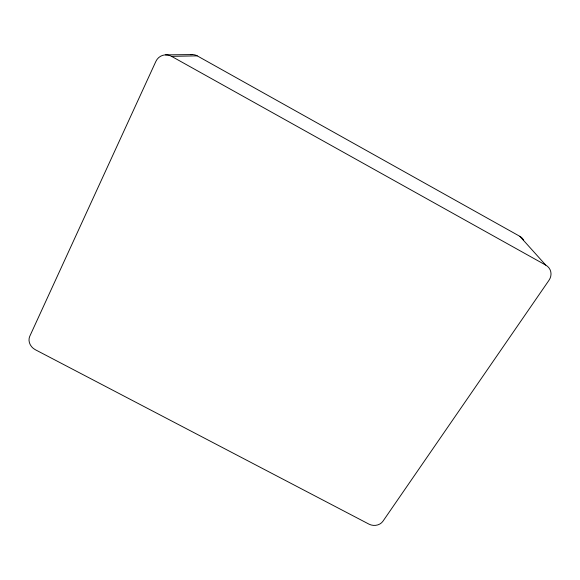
<?xml version="1.0" encoding="UTF-8"?>
<svg xmlns="http://www.w3.org/2000/svg" width="580" height="580" viewBox="0 0 580 580"><rect width="100%" height="100%" fill="white"/><g stroke="black" fill="none" stroke-linecap="round" stroke-linejoin="round"><path stroke-width="0.87" d="M519.89 236.35L545.765 265.125A11.999 10.889 -23.2 0 1 549.006 280.263L382.952 521.217A10.288 8.881 4.6 0 1 368.931 524.117L35.315 349.711A10.737 9.374 36.6 0 1 29.783 336.24L155.861 61.444A12.528 11.636 70 0 1 171.564 56.354L197.207 55.854L519.89 236.35A10.353 9.527 -25.7 0 1 523.421 239.881M165.561 54.868L192.038 54.578M171.564 56.354L545.765 265.125M190.719 54.716A10.759 10.078 73 0 1 197.207 55.854"/></g></svg>
